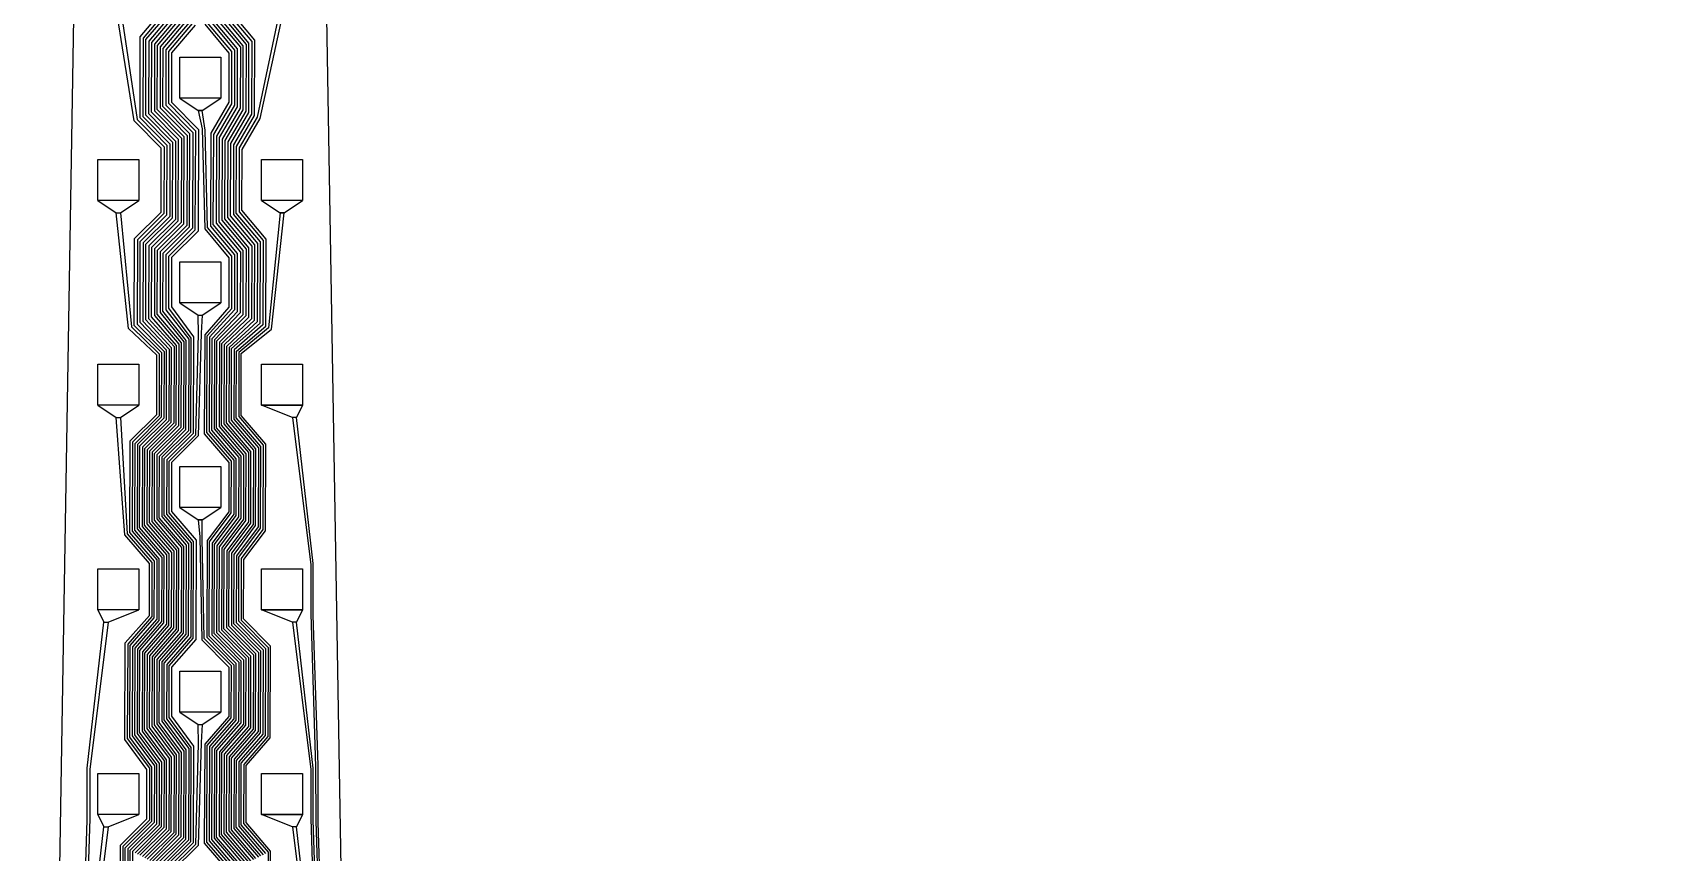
# Model space of a CAD drawing. Header units: inches. Extents: x 106592 to 209533, y 57057 to 74911.
# Drawn here: x 115717.3 to 116115.1, y 72210.3 to 72410.5 of the extents above; entities that cross this region are included whole.
import ezdxf

# ---------------------------------------------------------------- set-up
doc = ezdxf.new("R2010")
doc.units = ezdxf.units.IN
doc.header["$MEASUREMENT"] = 0
for name, color, linetype in [('metal', 221, 'Continuous'), ('nitride window', 40, 'Continuous'), ('profile', 140, 'Continuous')]:
    doc.layers.add(name, color=color, linetype=linetype)

msp = doc.modelspace()

# ---------------------------------------------------------------- linework, layer by layer
at = {"layer": 'metal'}
for points in [[(115741.05, 72188.42), (115741.14, 72210.81), (115747.62, 72217.26), (115747.65, 72231.72), (115742.25, 72239.02), (115742.33, 72260.19), (115748.21, 72266.95), (115748.25, 72282.02), (115742.25, 72289.02), (115742.33, 72310.19), (115748.81, 72316.64), (115748.85, 72332.32), (115742.15, 72338.97), (115742.24, 72360.24), (115748.71, 72366.69), (115748.75, 72382.27), (115742.15, 72388.97), (115737.75, 72416.52)], [(115738.75, 72416.52), (115742.85, 72389.32), (115749.45, 72382.62), (115749.4, 72366.33), (115742.93, 72359.88), (115742.85, 72339.32), (115749.45, 72332.62), (115749.4, 72316.33), (115742.93, 72309.88), (115742.85, 72289.32), (115748.85, 72282.32), (115748.81, 72266.64), (115742.93, 72259.88), (115742.85, 72239.32), (115748.25, 72232.02), (115748.21, 72216.95), (115741.74, 72210.5), (115741.65, 72188.72)], [(115742.33, 72210.19), (115748.81, 72216.64), (115748.85, 72232.32), (115743.45, 72239.62), (115743.53, 72259.57), (115749.4, 72266.33), (115749.45, 72282.62), (115743.45, 72289.62), (115743.53, 72309.57), (115750, 72316.02), (115750.05, 72332.92), (115743.55, 72339.67), (115743.62, 72359.52), (115750.1, 72365.97), (115750.15, 72382.97), (115743.55, 72389.67), (115743.62, 72409.52), (115749.4, 72416.33)], [(115750.1, 72415.97), (115744.32, 72409.16), (115744.25, 72390.02), (115750.85, 72383.32), (115750.79, 72365.61), (115744.32, 72359.16), (115744.25, 72340.02), (115750.65, 72333.22), (115750.59, 72315.71), (115744.12, 72309.26), (115744.05, 72289.92), (115750.05, 72282.92), (115750, 72266.02), (115744.12, 72259.26), (115744.05, 72239.92), (115749.45, 72232.62), (115749.4, 72216.33), (115742.93, 72209.88)], [(115743.53, 72209.57), (115750, 72216.02), (115750.05, 72232.92), (115744.65, 72240.22), (115744.72, 72258.95), (115750.59, 72265.71), (115750.65, 72283.22), (115744.65, 72290.22), (115744.72, 72308.95), (115751.19, 72315.4), (115751.25, 72333.52), (115744.95, 72340.37), (115745.01, 72358.8), (115751.49, 72365.25), (115751.55, 72383.67), (115744.95, 72390.37), (115745.01, 72408.8), (115750.79, 72415.61)], [(115751.49, 72415.25), (115745.71, 72408.44), (115745.65, 72390.72), (115752.25, 72384.02), (115752.18, 72364.89), (115745.71, 72358.44), (115745.65, 72340.72), (115751.85, 72333.82), (115751.78, 72315.09), (115745.31, 72308.64), (115745.25, 72290.52), (115751.25, 72283.52), (115751.19, 72265.4), (115745.31, 72258.64), (115745.25, 72240.52), (115750.65, 72233.22), (115750.59, 72215.71), (115744.12, 72209.26)], [(115764.95, 72415.37), (115770.85, 72408.32), (115770.79, 72390.61), (115766.4, 72383.08), (115766.35, 72366.07), (115772.25, 72359.02), (115772.18, 72339.89), (115765.31, 72333.64), (115765.25, 72315.52), (115771.25, 72308.52), (115771.19, 72290.4), (115765.91, 72283.33), (115765.85, 72265.82), (115772.45, 72259.12), (115772.38, 72239.78), (115766.5, 72233.03), (115766.45, 72216.12), (115772.45, 72209.12)], [(115773.05, 72209.42), (115767.05, 72216.42), (115767.1, 72232.72), (115772.97, 72239.47), (115773.05, 72259.42), (115766.45, 72266.12), (115766.5, 72283.03), (115771.78, 72290.09), (115771.85, 72308.82), (115765.85, 72315.82), (115765.91, 72333.33), (115772.87, 72339.53), (115772.95, 72359.37), (115767.05, 72366.42), (115767.1, 72382.72), (115771.49, 72390.25), (115771.55, 72408.67), (115765.65, 72415.72)], [(115777.75, 72416.52), (115772.18, 72389.89), (115767.79, 72382.36), (115767.75, 72366.77), (115773.65, 72359.72), (115773.57, 72339.17), (115766.5, 72333.03), (115766.45, 72316.12), (115772.45, 72309.12), (115772.38, 72289.78), (115767.1, 72282.72), (115767.05, 72266.42), (115773.65, 72259.72), (115773.57, 72239.17), (115767.69, 72232.41), (115767.65, 72216.72), (115773.65, 72209.72)], [(115774.25, 72210.02), (115768.25, 72217.02), (115768.29, 72232.1), (115774.16, 72238.86), (115774.25, 72260.02), (115767.65, 72266.72), (115767.69, 72282.41), (115772.97, 72289.47), (115773.05, 72309.42), (115767.05, 72316.42), (115767.1, 72332.72), (115774.26, 72338.8), (115774.35, 72360.07), (115768.45, 72367.12), (115768.49, 72382), (115772.87, 72389.53), (115778.75, 72416.52)], [(115744.72, 72208.95), (115751.19, 72215.4), (115751.25, 72233.52), (115745.85, 72240.82), (115745.91, 72258.33), (115751.78, 72265.09), (115751.85, 72283.82), (115745.85, 72290.82), (115745.91, 72308.33), (115752.38, 72314.78), (115752.45, 72334.12), (115746.35, 72341.07), (115746.4, 72358.08), (115752.87, 72364.53), (115752.95, 72384.37), (115746.35, 72391.07), (115746.4, 72408.08), (115752.18, 72414.89)], [(115752.87, 72414.53), (115747.1, 72407.72), (115747.05, 72391.42), (115753.65, 72384.72), (115753.57, 72364.17), (115747.1, 72357.72), (115747.05, 72341.42), (115753.05, 72334.42), (115752.97, 72314.47), (115746.5, 72308.03), (115746.45, 72291.12), (115752.45, 72284.12), (115752.38, 72264.78), (115746.5, 72258.03), (115746.45, 72241.12), (115751.85, 72233.82), (115751.78, 72215.09), (115745.31, 72208.64)], [(115745.91, 72208.33), (115752.38, 72214.78), (115752.45, 72234.12), (115747.05, 72241.42), (115747.1, 72257.72), (115752.97, 72264.47), (115753.05, 72284.42), (115747.05, 72291.42), (115747.1, 72307.72), (115753.57, 72314.17), (115753.65, 72334.72), (115747.75, 72341.77), (115747.79, 72357.36), (115754.26, 72363.8), (115754.35, 72385.07), (115747.75, 72391.77), (115747.79, 72407.36), (115753.57, 72414.17)], [(115754.26, 72413.8), (115748.49, 72407), (115748.45, 72392.12), (115755.05, 72385.42), (115754.96, 72363.44), (115748.49, 72357), (115748.45, 72342.12), (115754.25, 72335.02), (115754.16, 72313.86), (115747.69, 72307.41), (115747.65, 72291.72), (115753.65, 72284.72), (115753.57, 72264.17), (115747.69, 72257.41), (115747.65, 72241.72), (115753.05, 72234.42), (115752.97, 72214.47), (115746.5, 72208.03)], [(115747.1, 72207.72), (115753.57, 72214.17), (115753.65, 72234.72), (115748.25, 72242.02), (115748.29, 72257.1), (115754.16, 72263.86), (115754.25, 72285.02), (115748.25, 72292.02), (115748.29, 72307.1), (115754.76, 72313.55), (115754.85, 72335.32), (115749.15, 72342.47), (115749.18, 72356.63), (115755.65, 72363.08), (115755.75, 72385.77), (115749.15, 72392.47), (115749.18, 72406.63), (115754.96, 72413.44)], [(115755.65, 72413.08), (115749.88, 72406.27), (115749.85, 72392.82), (115756.45, 72386.12), (115756.35, 72362.72), (115749.88, 72356.27), (115749.85, 72342.82), (115755.45, 72335.62), (115755.36, 72313.24), (115748.88, 72306.79), (115748.85, 72292.32), (115754.85, 72285.32), (115754.76, 72263.55), (115748.88, 72256.79), (115748.85, 72242.32), (115754.25, 72235.02), (115754.16, 72213.86), (115747.69, 72207.41)], [(115748.29, 72207.1), (115754.76, 72213.55), (115754.85, 72235.32), (115749.45, 72242.62), (115749.48, 72256.48), (115755.36, 72263.24), (115755.45, 72285.62), (115749.45, 72292.62), (115749.48, 72306.48), (115755.95, 72312.93), (115756.05, 72335.92), (115750.55, 72343.17), (115750.57, 72355.91), (115757.04, 72362.36), (115757.15, 72386.47), (115750.55, 72393.17), (115750.57, 72405.91), (115756.35, 72412.72)], [(115757.04, 72412.36), (115751.27, 72405.55), (115751.25, 72393.52), (115757.85, 72386.82), (115757.74, 72362), (115751.27, 72355.55), (115751.25, 72343.52), (115756.65, 72336.22), (115756.55, 72312.62), (115750.07, 72306.17), (115750.05, 72292.92), (115756.05, 72285.92), (115755.95, 72262.93), (115750.07, 72256.17), (115750.05, 72242.92), (115755.45, 72235.62), (115755.36, 72213.24), (115748.88, 72206.79)], [(115759.35, 72412.57), (115765.25, 72405.52), (115765.23, 72393.49), (115760.85, 72385.96), (115760.75, 72363.27), (115766.65, 72356.22), (115766.62, 72342.77), (115760.55, 72336.12), (115760.45, 72313.12), (115766.45, 72306.12), (115766.43, 72292.87), (115761.14, 72285.81), (115761.05, 72263.42), (115767.65, 72256.72), (115767.62, 72242.26), (115761.74, 72235.5), (115761.65, 72213.72), (115767.65, 72206.72)], [(115768.25, 72207.02), (115762.25, 72214.02), (115762.33, 72235.19), (115768.21, 72241.95), (115768.25, 72257.02), (115761.65, 72263.72), (115761.74, 72285.5), (115767.02, 72292.57), (115767.05, 72306.42), (115761.05, 72313.42), (115761.14, 72335.81), (115767.32, 72342.41), (115767.35, 72356.57), (115761.45, 72363.62), (115761.54, 72385.6), (115765.93, 72393.13), (115765.95, 72405.87), (115760.05, 72412.92)], [(115760.75, 72413.27), (115766.65, 72406.22), (115766.62, 72392.77), (115762.24, 72385.24), (115762.15, 72363.97), (115768.05, 72356.92), (115768.01, 72342.05), (115761.74, 72335.5), (115761.65, 72313.72), (115767.65, 72306.72), (115767.62, 72292.26), (115762.33, 72285.19), (115762.25, 72264.02), (115768.85, 72257.32), (115768.81, 72241.64), (115762.93, 72234.88), (115762.85, 72214.32), (115768.85, 72207.32)], [(115769.45, 72207.62), (115763.45, 72214.62), (115763.53, 72234.57), (115769.4, 72241.33), (115769.45, 72257.62), (115762.85, 72264.32), (115762.93, 72284.88), (115768.21, 72291.95), (115768.25, 72307.02), (115762.25, 72314.02), (115762.33, 72335.19), (115768.71, 72341.69), (115768.75, 72357.27), (115762.85, 72364.32), (115762.93, 72384.88), (115767.32, 72392.41), (115767.35, 72406.57), (115761.45, 72413.62)], [(115762.15, 72413.97), (115768.05, 72406.92), (115768.01, 72392.05), (115763.62, 72384.52), (115763.55, 72364.67), (115769.45, 72357.62), (115769.4, 72341.33), (115762.93, 72334.88), (115762.85, 72314.32), (115768.85, 72307.32), (115768.81, 72291.64), (115763.53, 72284.57), (115763.45, 72264.62), (115770.05, 72257.92), (115770, 72241.02), (115764.12, 72234.26), (115764.05, 72214.92), (115770.05, 72207.92)], [(115770.65, 72208.22), (115764.65, 72215.22), (115764.72, 72233.95), (115770.59, 72240.71), (115770.65, 72258.22), (115764.05, 72264.92), (115764.12, 72284.26), (115769.4, 72291.33), (115769.45, 72307.62), (115763.45, 72314.62), (115763.53, 72334.57), (115770.1, 72340.97), (115770.15, 72357.97), (115764.25, 72365.02), (115764.32, 72384.16), (115768.71, 72391.69), (115768.75, 72407.27), (115762.85, 72414.32)], [(115763.55, 72414.67), (115769.45, 72407.62), (115769.4, 72391.33), (115765.01, 72383.8), (115764.95, 72365.37), (115770.85, 72358.32), (115770.79, 72340.61), (115764.12, 72334.26), (115764.05, 72314.92), (115770.05, 72307.92), (115770, 72291.02), (115764.72, 72283.95), (115764.65, 72265.22), (115771.25, 72258.52), (115771.19, 72240.4), (115765.31, 72233.64), (115765.25, 72215.52), (115771.25, 72208.52)], [(115771.85, 72208.82), (115765.85, 72215.82), (115765.91, 72233.33), (115771.78, 72240.09), (115771.85, 72258.82), (115765.25, 72265.52), (115765.31, 72283.64), (115770.59, 72290.71), (115770.65, 72308.22), (115764.65, 72315.22), (115764.72, 72333.95), (115771.49, 72340.25), (115771.55, 72358.67), (115765.65, 72365.72), (115765.71, 72383.44), (115770.1, 72390.97), (115770.15, 72407.97), (115764.25, 72415.02)], [(115767.05, 72206.42), (115761.05, 72213.42), (115761.14, 72235.81), (115767.02, 72242.57), (115767.05, 72256.42), (115760.45, 72263.12), (115760.55, 72286.12), (115765.83, 72293.18), (115765.85, 72305.82), (115759.85, 72312.82), (115759.95, 72336.43), (115765.93, 72343.13), (115765.95, 72355.87), (115760.05, 72362.92), (115759.46, 72386.68), (115758.75, 72391.52), (115758.75, 72391.52), (115757.75, 72391.52), (115758.76, 72387.04), (115759.35, 72362.57), (115765.25, 72355.52), (115765.23, 72343.49), (115759.36, 72336.73), (115759.25, 72312.52), (115765.25, 72305.52), (115765.23, 72293.49), (115759.95, 72286.43), (115759.85, 72262.82), (115766.45, 72256.12), (115766.43, 72242.87), (115760.55, 72236.12), (115760.45, 72213.12), (115766.45, 72206.12)], [(115739.85, 72187.82), (115739.95, 72211.43), (115746.43, 72217.87), (115746.45, 72231.12), (115741.05, 72238.42), (115741.14, 72260.81), (115747.02, 72267.57), (115747.05, 72281.42), (115741.05, 72288.42), (115741.14, 72310.81), (115747.62, 72317.26), (115747.65, 72331.72), (115740.75, 72338.27), (115737.75, 72366.52), (115737.75, 72366.52), (115738.75, 72366.52), (115741.45, 72338.62), (115748.25, 72332.02), (115748.21, 72316.95), (115741.74, 72310.5), (115741.65, 72288.72), (115747.65, 72281.72), (115747.62, 72267.26), (115741.74, 72260.5), (115741.65, 72238.72), (115747.05, 72231.42), (115747.02, 72217.57), (115740.55, 72211.12), (115740.45, 72188.12)], [(115775.36, 72188.24), (115775.45, 72210.62), (115769.45, 72217.62), (115769.48, 72231.48), (115775.36, 72238.24), (115775.45, 72260.62), (115768.85, 72267.32), (115768.88, 72281.79), (115774.16, 72288.86), (115774.25, 72310.02), (115768.25, 72317.02), (115768.29, 72332.1), (115775.65, 72338.08), (115778.75, 72366.52), (115778.75, 72366.52), (115777.75, 72366.52), (115774.96, 72338.44), (115767.69, 72332.41), (115767.65, 72316.72), (115773.65, 72309.72), (115773.57, 72289.17), (115768.29, 72282.1), (115768.25, 72267.02), (115774.85, 72260.32), (115774.76, 72238.55), (115768.88, 72231.79), (115768.85, 72217.32), (115774.85, 72210.32), (115774.76, 72188.55)], [(115749.48, 72206.48), (115755.95, 72212.93), (115756.05, 72235.92), (115750.65, 72243.22), (115750.67, 72255.86), (115756.55, 72262.62), (115756.65, 72286.22), (115750.65, 72293.22), (115750.67, 72305.86), (115757.14, 72312.31), (115757.85, 72336.82), (115757.75, 72341.52), (115757.75, 72341.52), (115758.75, 72341.52), (115758.45, 72337.12), (115757.74, 72312), (115751.27, 72305.55), (115751.27, 72293.53), (115757.25, 72286.52), (115757.14, 72262.31), (115751.27, 72255.55), (115751.27, 72243.53), (115756.65, 72236.22), (115756.55, 72212.62), (115750.07, 72206.17)], [(115738.65, 72187.22), (115738.76, 72212.04), (115745.23, 72218.49), (115745.25, 72230.52), (115739.85, 72237.82), (115739.95, 72261.43), (115745.83, 72268.18), (115745.85, 72280.82), (115739.85, 72287.82), (115737.75, 72316.52), (115737.75, 72316.52), (115738.75, 72316.52), (115740.45, 72288.12), (115746.45, 72281.12), (115746.43, 72267.87), (115740.55, 72261.12), (115740.45, 72238.12), (115745.85, 72230.82), (115745.83, 72218.18), (115739.36, 72211.73), (115739.25, 72187.52)], [(115788.21, 72182.1), (115787.05, 72217.62), (115787.02, 72231.48), (115785.85, 72268.22), (115785.83, 72280.86), (115781.75, 72316.52), (115781.75, 72316.52), (115780.75, 72316.52), (115785.23, 72280.55), (115785.23, 72268.53), (115786.43, 72231.17), (115786.45, 72217.92), (115787.62, 72181.79)], [(115765.85, 72205.82), (115759.85, 72212.82), (115759.95, 72236.43), (115765.83, 72243.18), (115765.85, 72255.82), (115759.25, 72262.52), (115758.76, 72287.04), (115758.75, 72291.52), (115758.75, 72291.52), (115757.75, 72291.52), (115758.17, 72287.35), (115758.65, 72262.22), (115765.25, 72255.52), (115765.23, 72243.49), (115759.36, 72236.73), (115759.25, 72212.52), (115765.25, 72205.52)], [(115729.48, 72181.48), (115730.65, 72218.22), (115730.67, 72230.86), (115734.75, 72266.52), (115734.75, 72266.52), (115735.75, 72266.52), (115731.27, 72230.55), (115731.27, 72218.53), (115730.07, 72181.17)], [(115787.02, 72181.48), (115785.85, 72218.22), (115785.83, 72230.86), (115781.75, 72266.52), (115781.75, 72266.52), (115780.75, 72266.52), (115785.23, 72230.55), (115785.23, 72218.53), (115786.43, 72181.17)], [(115750.67, 72205.86), (115757.14, 72212.31), (115757.85, 72236.82), (115757.75, 72241.52), (115757.75, 72241.52), (115758.75, 72241.52), (115758.45, 72237.12), (115757.74, 72212), (115751.27, 72205.55)], [(115730.67, 72180.86), (115734.75, 72216.52), (115734.75, 72216.52), (115735.75, 72216.52), (115731.27, 72180.55)], [(115785.83, 72180.86), (115781.75, 72216.52), (115781.75, 72216.52), (115780.75, 72216.52), (115785.23, 72180.55)]]:
    msp.add_lwpolyline(points, dxfattribs=at)
for points in [[(115753.25, 72404.52), (115763.25, 72404.52), (115763.25, 72394.52), (115753.25, 72394.52)], [(115763.25, 72394.52), (115753.25, 72394.52), (115757.75, 72391.52), (115758.75, 72391.52), (115763.25, 72394.52)], [(115733.25, 72379.52), (115743.25, 72379.52), (115743.25, 72369.52), (115733.25, 72369.52)], [(115773.25, 72379.52), (115783.25, 72379.52), (115783.25, 72369.52), (115773.25, 72369.52)], [(115743.25, 72369.52), (115733.25, 72369.52), (115737.75, 72366.52), (115738.75, 72366.52), (115743.25, 72369.52)], [(115783.25, 72369.52), (115773.25, 72369.52), (115777.75, 72366.52), (115778.75, 72366.52), (115783.25, 72369.52)], [(115753.25, 72354.52), (115763.25, 72354.52), (115763.25, 72344.52), (115753.25, 72344.52)], [(115763.25, 72344.52), (115753.25, 72344.52), (115757.75, 72341.52), (115758.75, 72341.52), (115763.25, 72344.52)], [(115733.25, 72329.52), (115743.25, 72329.52), (115743.25, 72319.52), (115733.25, 72319.52)], [(115773.25, 72329.52), (115783.25, 72329.52), (115783.25, 72319.52), (115773.25, 72319.52)], [(115743.25, 72319.52), (115733.25, 72319.52), (115737.75, 72316.52), (115738.75, 72316.52), (115743.25, 72319.52)], [(115773.25, 72319.52), (115783.25, 72319.52), (115781.75, 72316.52), (115780.75, 72316.52), (115773.25, 72319.52)], [(115753.25, 72304.52), (115763.25, 72304.52), (115763.25, 72294.52), (115753.25, 72294.52)], [(115763.25, 72294.52), (115753.25, 72294.52), (115757.75, 72291.52), (115758.75, 72291.52), (115763.25, 72294.52)], [(115733.25, 72279.52), (115743.25, 72279.52), (115743.25, 72269.52), (115733.25, 72269.52)], [(115773.25, 72279.52), (115783.25, 72279.52), (115783.25, 72269.52), (115773.25, 72269.52)], [(115743.25, 72269.52), (115733.25, 72269.52), (115734.75, 72266.52), (115735.75, 72266.52), (115743.25, 72269.52)], [(115773.25, 72269.52), (115783.25, 72269.52), (115781.75, 72266.52), (115780.75, 72266.52), (115773.25, 72269.52)], [(115753.25, 72254.52), (115763.25, 72254.52), (115763.25, 72244.52), (115753.25, 72244.52)], [(115763.25, 72244.52), (115753.25, 72244.52), (115757.75, 72241.52), (115758.75, 72241.52), (115763.25, 72244.52)], [(115733.25, 72229.52), (115743.25, 72229.52), (115743.25, 72219.52), (115733.25, 72219.52)], [(115773.25, 72229.52), (115783.25, 72229.52), (115783.25, 72219.52), (115773.25, 72219.52)], [(115743.25, 72219.52), (115733.25, 72219.52), (115734.75, 72216.52), (115735.75, 72216.52), (115743.25, 72219.52)], [(115773.25, 72219.52), (115783.25, 72219.52), (115781.75, 72216.52), (115780.75, 72216.52), (115773.25, 72219.52)]]:
    msp.add_lwpolyline(points, close=True, dxfattribs=at)
at = {"layer": 'nitride window'}
for points in [[(115753.25, 72404.52), (115763.25, 72404.52), (115763.25, 72394.52), (115753.25, 72394.52)], [(115733.25, 72379.52), (115743.25, 72379.52), (115743.25, 72369.52), (115733.25, 72369.52)], [(115773.25, 72379.52), (115783.25, 72379.52), (115783.25, 72369.52), (115773.25, 72369.52)], [(115753.25, 72354.52), (115763.25, 72354.52), (115763.25, 72344.52), (115753.25, 72344.52)], [(115733.25, 72329.52), (115743.25, 72329.52), (115743.25, 72319.52), (115733.25, 72319.52)], [(115773.25, 72329.52), (115783.25, 72329.52), (115783.25, 72319.52), (115773.25, 72319.52)], [(115753.25, 72304.52), (115763.25, 72304.52), (115763.25, 72294.52), (115753.25, 72294.52)], [(115733.25, 72279.52), (115743.25, 72279.52), (115743.25, 72269.52), (115733.25, 72269.52)], [(115773.25, 72279.52), (115783.25, 72279.52), (115783.25, 72269.52), (115773.25, 72269.52)], [(115753.25, 72254.52), (115763.25, 72254.52), (115763.25, 72244.52), (115753.25, 72244.52)], [(115733.25, 72229.52), (115743.25, 72229.52), (115743.25, 72219.52), (115733.25, 72219.52)], [(115773.25, 72229.52), (115783.25, 72229.52), (115783.25, 72219.52), (115773.25, 72219.52)]]:
    msp.add_lwpolyline(points, close=True, dxfattribs=at)
at = {"layer": 'profile'}
msp.add_lwpolyline([(115803.25, 60728.12), (115803.25, 62998.05), (115800.74, 63998.05), (115801.25, 71689.52), (115787.25, 72529.52), (115783.25, 72579.52), (115758.25, 72708.12), (115733.25, 72579.52), (115729.25, 72529.52), (115715.25, 71689.52), (115715.75, 63998.05), (115713.25, 62998.05), (115713.25, 60728.12), (115693.25, 60708.12), (115421.43, 60708.12), (115401.43, 60688.12), (115401.43, 57237.44), (115421.43, 57217.44), (116095.07, 57217.44), (116115.07, 57237.44), (116115.07, 60688.12), (116095.07, 60708.12), (115823.25, 60708.12)], close=True, dxfattribs=at)

doc.saveas('drawing.dxf')
